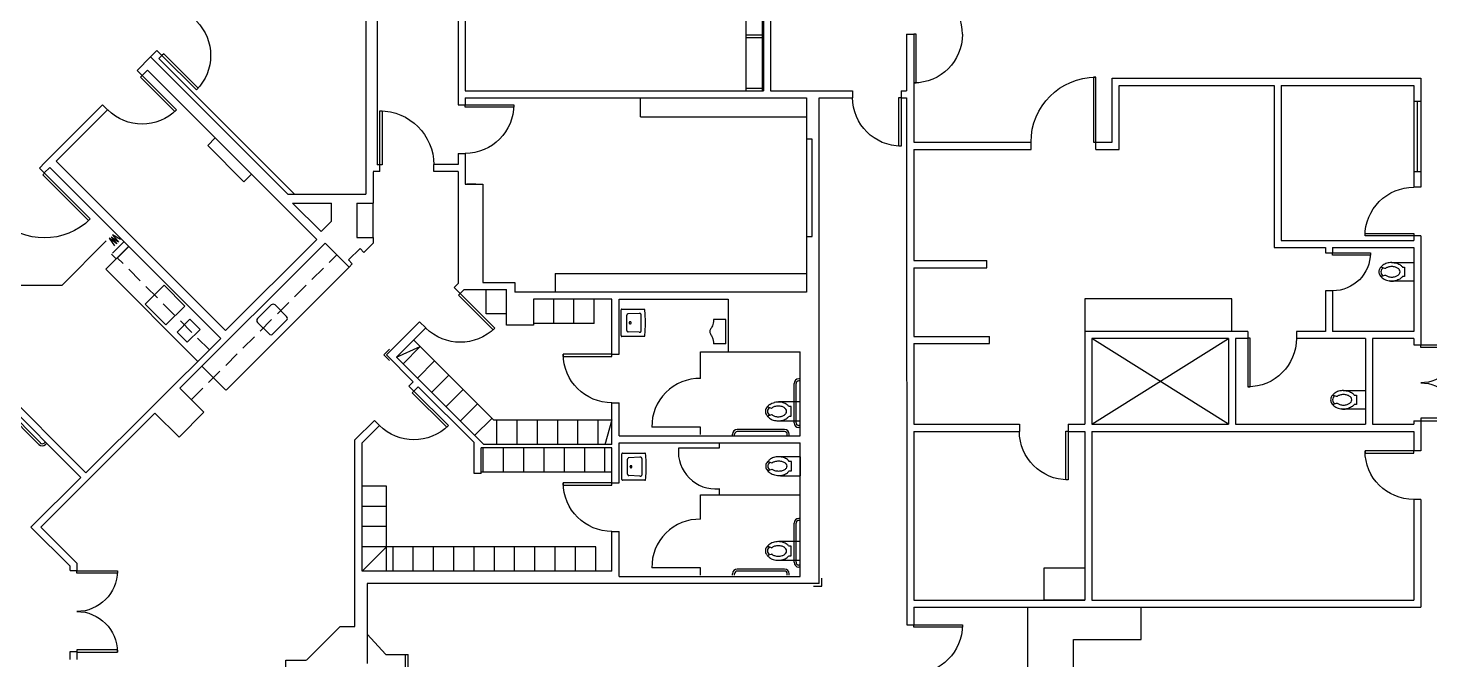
# Model space of a CAD drawing. Header units: inches. Extents: x -59 to 5682, y -269 to 4477.
# Drawn here: x 2217 to 3254, y 631 to 1099 of the extents above; entities that cross this region are included whole.
import ezdxf

# ---------------------------------------------------------------- set-up
doc = ezdxf.new("R2010")
doc.units = ezdxf.units.IN
doc.header["$LTSCALE"] = 96
doc.header["$MEASUREMENT"] = 0
doc.linetypes.add('HIDDEN2', pattern=[0.1875, 0.125, -0.0625])
doc.layers.get('0').update_dxf_attribs({"linetype": 'CONTINUOUS'})
for name, color, linetype in [('A-DOOR', 2, 'CONTINUOUS'), ('A-FLOR-CASE', 3, 'CONTINUOUS'), ('A-FLOR-CASE-UPPR', 3, 'HIDDEN2'), ('A-FLOR-HRAL', 1, 'CONTINUOUS'), ('A-FLOR-PFIX', 2, 'CONTINUOUS'), ('A-GLAZ', 2, 'CONTINUOUS'), ('A-SHAFT', 1, 'CONTINUOUS'), ('A-WALL-FULL', 6, 'CONTINUOUS'), ('X-CLNG-TRAK', 5, 'CONTINUOUS')]:
    doc.layers.add(name, color=color, linetype=linetype)

# ---------------------------------------------------------------- blocks, each defined once
blk = doc.blocks.new('P2477016')
for p, q in [((-3.603083, -23.831759), (-3.603083, -23.831759)), ((-2.504894, -21.068753), (-2.504894, -21.068753))]:
    blk.add_line(p, q)
for points in [[(-6.93083, -16.399601, -0.022673), (-7, -14.875), (-7, 0), (-3.020761, 0), (0, 0), (3.020761, 0), (7, 0), (7, -14.875)], [(-6.937926, -16.211212, -0.074934), (-6.387938, -12.562014, -0.085426), (-4.920528, -9.670474, -0.066386), (-3.550098, -8.264603), (-3.550098, -6.711212), (3.449902, -6.711212), (3.449902, -8.264603, -0.066386), (4.820333, -9.670474, -0.085426), (6.287743, -12.562014, -0.111314), (6.709134, -17.991061)], [(3.991504, -23.722377, -0.562484), (3.158962, -23.529526), (2.424162, -21.300368, -0.238976), (2.492058, -20.853364, 0.08035), (3.421006, -18.976205, 0.074934), (3.837731, -16.211212, 0.074934), (3.421006, -13.446218, 0.085426), (2.414145, -11.462194, 0.066386), (1.597345, -10.624271, 0.330534), (-1.69754, -10.624271, 0.066386), (-2.51434, -11.462194, 0.085426), (-3.521201, -13.446218, 0.074934), (-3.937926, -16.211212, 0.074934), (-3.521201, -18.976205, 0.08035), (-2.592253, -20.853364, -0.238976), (-2.524357, -21.300368), (-3.250575, -23.503493, -0.549653), (-4.069149, -23.710095)], [(0, -25.75, 0.143932), (2.498761, -25.015482, 0.107177), (4.949747, -22.564786, 0.077997), (6.431696, -19.212481, 0.065232), (7, -14.875)], [(-4.023967, -23.748064, 0.06085), (-2.498761, -25.015482, 0.143932), (0, -25.75)], [(-2.976493, -22.67201, 0.063273), (-1.687041, -23.754089, 0.143932), (0, -24.25)], [(0, -24.25, 0.143932), (1.687041, -23.754089, 0.059203), (2.902316, -22.750942)]]:
    blk.add_lwpolyline(points, format="xyb")
for centre, radius, start, end in [((5.443363, -16.211212), 12.38129, 180, 197.141641), ((2.746106, -17.043143), 9.558648, 197.141641, 216.672481), ((1.035634, -18.316811), 7.426057, 216.672481, 226.574161)]:
    blk.add_arc(centre, radius, start, end)
blk = doc.blocks.new('*U96')
for p, q in [((0, 0), (0, 0)), ((-48, 0), (-48, 0))]:
    blk.add_line(p, q)
blk.add_lwpolyline([(0, 0), (0, 48), (-1.75, 48), (-1.75, 0)], close=True)
blk.add_arc((0, 0), 48, 90, 180)
blk = doc.blocks.new('*U29')
for p, q in [((0, 0), (0, 0)), ((-36, 0), (-36, 0))]:
    blk.add_line(p, q)
blk.add_lwpolyline([(0, 0), (0, 36), (-1.75, 36), (-1.75, 0)], close=True)
blk.add_arc((0, 0), 36, 90, 180)
blk = doc.blocks.new('*U24')
for p, q in [((0, 0), (0, 0)), ((36, 0), (36, 0))]:
    blk.add_line(p, q)
blk.add_lwpolyline([(0, 0), (0, 36), (1.75, 36), (1.75, 0)], close=True)
blk.add_arc((0, 0), 36, 0, 90)
blk = doc.blocks.new('*U101')
for p, q in [((0, 0), (0, 0)), ((30, 0), (30, 0))]:
    blk.add_line(p, q)
blk.add_lwpolyline([(0, 0), (0, 30), (1.75, 30), (1.75, 0)], close=True)
blk.add_arc((0, 0), 30, 0, 90)
blk = doc.blocks.new('*U102')
for p, q in [((0, 0), (0, 0)), ((-30, 0), (-30, 0))]:
    blk.add_line(p, q)
blk.add_lwpolyline([(0, 0), (0, 30), (-1.75, 30), (-1.75, 0)], close=True)
blk.add_arc((0, 0), 30, 90, 180)
blk = doc.blocks.new('*U103')
for p, q in [((0, 0), (0, 0)), ((-36, 0), (-36, 0))]:
    blk.add_line(p, q)
blk.add_lwpolyline([(0, 0), (0, -36), (-1.75, -36), (-1.75, 0)], close=True)
blk.add_arc((0, 0), 36, 180, 270)
blk = doc.blocks.new('*U106')
for p, q in [((0, 0), (0, 0)), ((-36, 0), (-36, 0))]:
    blk.add_line(p, q)
blk.add_lwpolyline([(0, 0), (0, 36), (-1.75, 36), (-1.75, 0)], close=True)
blk.add_arc((0, 0), 36, 90, 180)
blk = doc.blocks.new('*U109')
for p, q in [((0, 0), (0, 0)), ((-36, 0), (-36, 0))]:
    blk.add_line(p, q)
blk.add_lwpolyline([(0, 0), (0, 36), (-1.75, 36), (-1.75, 0)], close=True)
blk.add_arc((0, 0), 36, 90, 180)
blk = doc.blocks.new('*U129')
for p, q in [((0, 0), (0, 0)), ((-36, 0), (-36, 0))]:
    blk.add_line(p, q)
blk.add_lwpolyline([(0, 0), (0, 36), (-1.75, 36), (-1.75, 0)], close=True)
blk.add_arc((0, 0), 36, 90, 180)
blk = doc.blocks.new('*U130')
for p, q in [((0, 0), (0, 0)), ((36, 0), (36, 0))]:
    blk.add_line(p, q)
blk.add_lwpolyline([(0, 0), (0, 36), (1.75, 36), (1.75, 0)], close=True)
blk.add_arc((0, 0), 36, 0, 90)
blk = doc.blocks.new('*U131')
for p, q in [((0, 0), (0, 0)), ((-48, 0), (-48, 0))]:
    blk.add_line(p, q)
blk.add_lwpolyline([(0, 0), (0, -48), (-1.75, -48), (-1.75, 0)], close=True)
blk.add_arc((0, 0), 48, 180, 270)
blk = doc.blocks.new('*U135')
for p, q in [((0, 0), (0, 0)), ((-36, 0), (-36, 0))]:
    blk.add_line(p, q)
blk.add_lwpolyline([(0, 0), (0, 36), (-1.75, 36), (-1.75, 0)], close=True)
blk.add_arc((0, 0), 36, 90, 180)
blk = doc.blocks.new('*U133')
for p, q in [((0, 0), (0, 0)), ((-36, 0), (-36, 0))]:
    blk.add_line(p, q)
blk.add_lwpolyline([(0, 0), (0, -36), (-1.75, -36), (-1.75, 0)], close=True)
blk.add_arc((0, 0), 36, 180, 270)
blk = doc.blocks.new('*U136')
for p, q in [((0, 0), (0, 0)), ((-28, 0), (-28, 0))]:
    blk.add_line(p, q)
blk.add_lwpolyline([(0, 0), (0, 28), (-1.75, 28), (-1.75, 0)], close=True)
blk.add_arc((0, 0), 28, 90, 180)
blk = doc.blocks.new('*U137')
for p, q in [((0, 0), (0, 0)), ((28, 0), (28, 0))]:
    blk.add_line(p, q)
blk.add_lwpolyline([(0, 0), (0, 28), (1.75, 28), (1.75, 0)], close=True)
blk.add_arc((0, 0), 28, 0, 90)
blk = doc.blocks.new('*U134')
for p, q in [((0, 0), (0, 0)), ((36, 0), (36, 0))]:
    blk.add_line(p, q)
blk.add_lwpolyline([(0, 0), (0, -36), (1.75, -36), (1.75, 0)], close=True)
blk.add_arc((0, 0), 36, 270, 0)
blk = doc.blocks.new('*U140')
for p, q in [((0, 0), (0, 0)), ((36, 0), (36, 0))]:
    blk.add_line(p, q)
blk.add_lwpolyline([(0, 0), (0, 36), (1.75, 36), (1.75, 0)], close=True)
blk.add_arc((0, 0), 36, 0, 90)
blk = doc.blocks.new('*U149')
for p, q in [((0, 0), (0, 0)), ((40, 0), (40, 0))]:
    blk.add_line(p, q)
blk.add_lwpolyline([(0, 0), (0, -40), (1.75, -40), (1.75, 0)], close=True)
blk.add_arc((0, 0), 40, 270, 0)

msp = doc.modelspace()

# ---------------------------------------------------------------- linework, layer by layer
at = {"layer": 'A-DOOR'}
msp.add_arc((2872.5, 1094.7), 35.7, 359.5232, 90.4732, dxfattribs=at)
at = {"layer": 'A-FLOR-CASE'}
for p, q in [((2747.9, 1172.6), (2747.9, 1052.6)), ((2747.9, 1093.9), (2759.9, 1093.9)), ((2747.9, 1091.9), (2759.9, 1091.9)), ((2747.9, 1054.6), (2759.9, 1054.6)), ((2669.9, 1033.3), (2669.9, 1047.3)), ((2669.9, 1033.3), (2792.9, 1033.3)), ((2796.9, 1016.8), (2792.9, 1016.8)), ((2792.9, 1016.8), (2792.9, 944.8)), ((2796.9, 944.8), (2796.9, 1016.8)), ((2472.1, 944), (2472.1, 969.5)), ((2792.9, 944.8), (2796.9, 944.8)), ((2274.4, 920.5), (2291.4, 937.4)), ((2278.7, 931.8), (2282.2, 928.3)), ((2342.3, 852.6), (2274.4, 920.5)), ((2363.4, 831), (2454.4, 922.2)), ((2606.9, 917.5), (2792.9, 917.5)), ((2606.9, 917.5), (2606.9, 903.5)), ((2303.5, 894.7), (2317.5, 908.7)), ((2317.5, 908.7), (2332.9, 893.3)), ((2555.8, 887.5), (2555.8, 905.5)), ((2318.9, 879.3), (2303.5, 894.7)), ((2332.9, 893.3), (2318.9, 879.3)), ((2605.8, 880.3), (2605.8, 898.3)), ((2620.8, 880.3), (2620.8, 898.3)), ((2635.8, 880.3), (2635.8, 898.3)), ((2998.7, 898.6), (2998.7, 874.6)), ((3107.5, 898.6), (2998.7, 898.6)), ((3107.5, 874.6), (3107.5, 898.6)), ((2327.2, 874.1), (2336.6, 883.6)), ((2336.6, 883.6), (2344.2, 876)), ((2570.8, 887.5), (2555.8, 887.5)), ((2334.7, 866.5), (2327.2, 874.1)), ((2344.2, 876), (2334.7, 866.5)), ((2635.8, 880.3), (2590.8, 880.3)), ((2489.5, 855.4), (2507, 863.3)), ((2494.3, 850.6), (2507, 863.3)), ((2502.2, 868.1), (2561.5, 808.8)), ((2504.9, 839.9), (2517.6, 852.7)), ((2363.3, 831.1), (2345.7, 848.7)), ((2515.5, 829.3), (2528.3, 842.1)), ((2526.1, 818.7), (2538.9, 831.5)), ((2536.7, 808.1), (2549.5, 820.9)), ((2547.3, 797.5), (2560.1, 810.2)), ((2643.9, 790.8), (2649, 809.3)), ((2648.9, 808.8), (2561.5, 808.8)), ((2563.5, 808.8), (2563.5, 790.8)), ((2578.5, 808.8), (2578.5, 790.8)), ((2593.5, 808.8), (2593.5, 790.8)), ((2608.5, 808.8), (2608.5, 790.8)), ((2623.5, 808.8), (2623.5, 790.8)), ((2638.5, 808.8), (2638.5, 790.8)), ((2553.7, 770.3), (2553.7, 788.3)), ((2568.7, 770.3), (2568.7, 788.3)), ((2583.7, 770.3), (2583.7, 788.3)), ((2598.7, 770.3), (2598.7, 788.3)), ((2613.7, 770.3), (2613.7, 788.3)), ((2628.7, 770.3), (2628.7, 788.3)), ((2643.7, 770.3), (2643.7, 788.3)), ((2648.9, 770.3), (2552.2, 770.3)), ((2482, 760.1), (2464, 760.1)), ((2482, 697.1), (2482, 760.1)), ((2482, 745.1), (2464, 745.1)), ((2482, 730.1), (2464, 730.1)), ((2636.9, 715.1), (2464, 715.1)), ((2482, 715.1), (2464, 697.1)), ((2486.9, 697.1), (2486.9, 715.1)), ((2501.9, 697.1), (2501.9, 715.1)), ((2516.9, 697.1), (2516.9, 715.1)), ((2531.9, 697.1), (2531.9, 715.1)), ((2546.9, 697.1), (2546.9, 715.1)), ((2561.9, 697.1), (2561.9, 715.1)), ((2576.9, 697.1), (2576.9, 715.1)), ((2591.9, 697.1), (2591.9, 715.1)), ((2606.9, 697.1), (2606.9, 715.1)), ((2621.9, 697.1), (2621.9, 715.1)), ((2636.9, 697.1), (2636.9, 715.1)), ((2956.3, 670.4), (2956.3, 549.6)), ((3040.3, 646.6), (3040.3, 670.4)), ((2990.3, 549.6), (2990.3, 646.6)), ((2990.3, 646.6), (3040.3, 646.6))]:
    msp.add_line(p, q, dxfattribs=at)
at = {"layer": 'A-FLOR-CASE-UPPR'}
for p, q in [((2287.9, 941), (2278.7, 931.8)), ((2350.8, 861.1), (2282.9, 929)), ((2337.6, 824), (2445.3, 931.3))]:
    msp.add_line(p, q, dxfattribs=at)
at = {"layer": 'A-FLOR-HRAL'}
for p, q in [((2484.3, 861.4), (2480.1, 857.1)), ((2480.1, 857.1), (2484.3, 852.9)), ((2798.1, 686), (2804.1, 686)), ((2804.1, 686), (2804.1, 692))]:
    msp.add_line(p, q, dxfattribs=at)
at = {"layer": 'A-FLOR-PFIX'}
for p, q in [((2655.6, 871.4), (2655.6, 890.4)), ((2656.1, 890.9), (2672.7, 890.9)), ((2659.9, 875.3), (2659.9, 886.5)), ((2669, 887.9), (2660.8, 887.5)), ((2670.6, 875.4), (2670.6, 886.4)), ((2733.1, 883.3), (2724.1, 883.3)), ((2733.1, 865.3), (2733.1, 883.3)), ((2669, 873.9), (2660.8, 874.3)), ((2672.7, 870.9), (2656.1, 870.9)), ((2733.1, 865.3), (2724.1, 865.3)), ((2714.4, 839.7), (2714.4, 859.4)), ((2714.4, 859.4), (2734.8, 859.4)), ((2783.6, 806.9), (2783.6, 835.9)), ((2785.1, 806.9), (2785.1, 835.9)), ((2788.1, 839.4), (2787.1, 839.4)), ((2788.1, 837.9), (2787.1, 837.9)), ((2788.1, 822.4), (2773.3, 822.4)), ((2788.1, 808.4), (2788.1, 822.4)), ((2200.3, 815.8), (2224.9, 790.9)), ((2201.4, 816.9), (2226, 792)), ((2764.6, 818.6), (2766.8, 817.8)), ((2766.8, 812.9), (2764.6, 812.1)), ((2781.4, 818.9), (2779.9, 818.9)), ((2779.9, 811.9), (2781.4, 811.9)), ((2781.4, 811.9), (2781.4, 818.9)), ((2714.4, 803.7), (2678.4, 803.7)), ((2714.4, 798.3), (2714.4, 803.7)), ((2776.6, 801.9), (2741.6, 801.9)), ((2776.6, 800.4), (2741.6, 800.4)), ((2773.3, 808.4), (2788.1, 808.4)), ((2788.1, 804.9), (2787.1, 804.9)), ((2788.1, 803.4), (2787.1, 803.4)), ((2229.5, 792.6), (2228.8, 791.9)), ((2230.6, 791.6), (2229.8, 790.9)), ((2728.1, 792.2), (2728.1, 788.2)), ((2738.1, 797.4), (2738.1, 798.4)), ((2739.6, 797.4), (2739.6, 798.4)), ((2778.6, 797.4), (2778.6, 798.4)), ((2780.1, 797.4), (2780.1, 798.4)), ((2656.2, 765), (2656.2, 784)), ((2656.7, 784.5), (2673.3, 784.5)), ((2660.5, 768.9), (2660.5, 780.1)), ((2669.6, 781.5), (2661.4, 781)), ((2671.2, 768.9), (2671.2, 780)), ((2728.1, 788.2), (2698.1, 788.2)), ((2669.6, 767.4), (2661.4, 767.9)), ((2673.3, 764.5), (2656.7, 764.5)), ((2728.1, 758.2), (2728.1, 754.2)), ((2714.4, 753.6), (2788.1, 753.6)), ((2714.4, 735.6), (2714.4, 753.6)), ((2783.6, 703.7), (2783.6, 732.7)), ((2785.1, 703.7), (2785.1, 732.7)), ((2788.1, 736.2), (2787.1, 736.2)), ((2788.1, 734.7), (2787.1, 734.7)), ((2788.1, 719.2), (2773.3, 719.2)), ((2788.1, 705.2), (2788.1, 719.2)), ((2764.6, 715.3), (2766.8, 714.6)), ((2766.8, 709.6), (2764.6, 708.9)), ((2781.4, 715.6), (2779.9, 715.6)), ((2779.9, 708.6), (2781.4, 708.6)), ((2781.4, 708.6), (2781.4, 715.6)), ((2714.4, 699.6), (2678.4, 699.6)), ((2714.4, 694.2), (2714.4, 699.6)), ((2738.1, 694.2), (2738.1, 695.2)), ((2739.6, 694.2), (2739.6, 695.2)), ((2776.6, 698.7), (2741.6, 698.7)), ((2776.6, 697.2), (2741.6, 697.2)), ((2773.3, 705.2), (2788.1, 705.2)), ((2778.6, 694.2), (2778.6, 695.2)), ((2780.1, 694.2), (2780.1, 695.2)), ((2788.1, 701.7), (2787.1, 701.7)), ((2788.1, 700.2), (2787.1, 700.2))]:
    msp.add_line(p, q, dxfattribs=at)
for points in [[(2382.3, 990.8), (2376.6, 985.2), (2349.8, 1012), (2355.4, 1017.7)], [(2724.1, 883.3), (2724, 881.9), (2723.8, 880.7), (2723.5, 879.6), (2723.2, 878.7), (2722.8, 878), (2722.5, 877.3), (2722.1, 876.7), (2721.8, 876.2), (2721.6, 875.8), (2721.4, 875.3), (2721.3, 874.9), (2721.2, 874.5), (2721.3, 874.1), (2721.4, 873.7), (2721.6, 873.2), (2721.8, 872.7), (2722.1, 872.1), (2722.5, 871.5), (2722.8, 870.8), (2723.2, 869.9), (2723.5, 869), (2723.8, 867.9), (2724, 866.7), (2724.1, 865.3)]]:
    msp.add_lwpolyline(points, dxfattribs=at)
for points in [[(2386.7, 881.1), (2395.2, 872.7, 0.414214), (2398.1, 872.7), (2408.2, 882.8, 0.414214), (2408.2, 885.6), (2399.7, 894.1, 0.414214), (2396.8, 894.1), (2386.7, 884, 0.414214)], [(2662.5, 881.6, 0.043661), (2662.4, 881.7, 0.043661), (2662.2, 881.6, 0.043661), (2662.1, 881.6, 0.043661), (2662, 881.6, 0.043661), (2661.9, 881.5, 0.043661), (2661.8, 881.4, 0.043661), (2661.7, 881.3, 0.043661), (2661.7, 881.2, 0.043661), (2661.6, 881, 0.043661), (2661.6, 880.9, 0.043661), (2661.6, 880.8, 0.043661), (2661.7, 880.7, 0.043661), (2661.7, 880.5, 0.043661), (2661.8, 880.4, 0.043661), (2661.9, 880.3, 0.043661), (2662, 880.3, 0.043661), (2662.1, 880.2, 0.043661), (2662.2, 880.2, 0.043661), (2662.4, 880.2, 0.043661), (2662.5, 880.2, 0.043661), (2662.6, 880.2, 0.043661), (2662.7, 880.3, 0.043661), (2662.9, 880.3, 0.043661), (2662.9, 880.4, 0.043661), (2663, 880.5, 0.043661), (2663.1, 880.7, 0.043661), (2663.1, 880.8, 0.043661), (2663.1, 880.9, 0.043661), (2663.1, 881, 0.043661), (2663.1, 881.2, 0.043661), (2663, 881.3, 0.043661), (2662.9, 881.4, 0.043661), (2662.9, 881.5, 0.043661), (2662.7, 881.6, 0.043661), (2662.6, 881.6, 0.043661)], [(2663.1, 775.2, 0.043661), (2663, 775.2, 0.043661), (2662.8, 775.2, 0.043661), (2662.7, 775.2, 0.043661), (2662.6, 775.1, 0.043661), (2662.5, 775, 0.043661), (2662.4, 775, 0.043661), (2662.3, 774.8, 0.043661), (2662.3, 774.7, 0.043661), (2662.2, 774.6, 0.043661), (2662.2, 774.5, 0.043661), (2662.2, 774.3, 0.043661), (2662.3, 774.2, 0.043661), (2662.3, 774.1, 0.043661), (2662.4, 774, 0.043661), (2662.5, 773.9, 0.043661), (2662.6, 773.8, 0.043661), (2662.7, 773.8, 0.043661), (2662.8, 773.7, 0.043661), (2663, 773.7, 0.043661), (2663.1, 773.7, 0.043661), (2663.2, 773.8, 0.043661), (2663.3, 773.8, 0.043661), (2663.5, 773.9, 0.043661), (2663.5, 774, 0.043661), (2663.6, 774.1, 0.043661), (2663.7, 774.2, 0.043661), (2663.7, 774.3, 0.043661), (2663.7, 774.5, 0.043661), (2663.7, 774.6, 0.043661), (2663.7, 774.7, 0.043661), (2663.6, 774.8, 0.043661), (2663.5, 775, 0.043661), (2663.5, 775, 0.043661), (2663.3, 775.1, 0.043661), (2663.2, 775.2, 0.043661)]]:
    msp.add_lwpolyline(points, format="xyb", close=True, dxfattribs=at)
for points in [[(2656.1, 890.9, 0.065543), (2656, 890.9, 0.087946), (2655.9, 890.8, 0.043207), (2655.8, 890.8, 0.043207), (2655.7, 890.7, 0.087946), (2655.6, 890.6, 0.065543), (2655.6, 890.4)], [(2660.8, 887.5, 0.063221), (2660.5, 887.4, 0.085725), (2660.3, 887.3, 0.040781), (2660.2, 887.2, 0.040781), (2660, 887, 0.085725), (2659.9, 886.8, 0.063221), (2659.9, 886.5)], [(2670.6, 886.4, 0.050866), (2670.6, 886.8, 0.073218), (2670.5, 887, 0.028563), (2670.3, 887.4, 0.050866), (2670.1, 887.5, 0.050866), (2670, 887.7, 0.028563), (2669.6, 887.9, 0.073218), (2669.4, 887.9, 0.050866), (2669, 887.9)], [(2673.2, 890.5, 0.061553), (2673.1, 890.6, 0.084107), (2673.1, 890.7, 0.039062), (2673, 890.8, 0.039062), (2672.9, 890.8, 0.084107), (2672.8, 890.9, 0.061553), (2672.7, 890.9)], [(2673.2, 871.4, 0.007949), (2673.5, 875.5, 0.014949), (2673.6, 877.7, 0.000949), (2673.6, 880.9, 0.000949), (2673.6, 884.1, 0.014949), (2673.5, 886.3, 0.007949), (2673.2, 890.5)], [(2655.6, 871.4, 0.065543), (2655.6, 871.3, 0.087946), (2655.7, 871.2, 0.043207), (2655.8, 871.1, 0.043207), (2655.9, 871, 0.087946), (2656, 870.9, 0.065543), (2656.1, 870.9)], [(2659.9, 875.3, 0.063221), (2659.9, 875, 0.085725), (2660, 874.8, 0.040781), (2660.2, 874.6, 0.040781), (2660.3, 874.5, 0.085725), (2660.5, 874.4, 0.063221), (2660.8, 874.3)], [(2669, 873.9, 0.050866), (2669.4, 873.9, 0.073218), (2669.6, 874, 0.028563), (2670, 874.1, 0.050866), (2670.1, 874.3, 0.050866), (2670.3, 874.4, 0.028563), (2670.5, 874.8, 0.073218), (2670.6, 875, 0.050866), (2670.6, 875.4)], [(2672.7, 870.9, 0.061553), (2672.8, 870.9, 0.084107), (2672.9, 871, 0.039062), (2673, 871, 0.039062), (2673.1, 871.1, 0.084107), (2673.1, 871.2, 0.061553), (2673.2, 871.4)], [(2656.7, 784.5, 0.065543), (2656.6, 784.4, 0.087946), (2656.5, 784.4, 0.043207), (2656.4, 784.3, 0.043207), (2656.3, 784.2, 0.087946), (2656.2, 784.1, 0.065543), (2656.2, 784)], [(2661.4, 781, 0.063221), (2661.1, 781, 0.085725), (2660.9, 780.9, 0.040781), (2660.8, 780.7, 0.040781), (2660.6, 780.5, 0.085725), (2660.5, 780.3, 0.063221), (2660.5, 780.1)], [(2671.2, 780, 0.050866), (2671.2, 780.4, 0.073218), (2671.1, 780.6, 0.028563), (2670.9, 780.9, 0.050866), (2670.8, 781.1, 0.050866), (2670.6, 781.2, 0.028563), (2670.2, 781.4, 0.073218), (2670, 781.5, 0.050866), (2669.6, 781.5)], [(2673.8, 784, 0.061553), (2673.7, 784.2, 0.084107), (2673.7, 784.2, 0.039062), (2673.6, 784.3, 0.039062), (2673.5, 784.4, 0.084107), (2673.4, 784.5, 0.061553), (2673.3, 784.5)], [(2673.8, 764.9, 0.007949), (2674.1, 769.1, 0.014949), (2674.2, 771.3, 0.000949), (2674.2, 774.5, 0.000949), (2674.2, 777.7, 0.014949), (2674.1, 779.9, 0.007949), (2673.8, 784)], [(2764.6, 778.8, 0.06085), (2763.4, 777.3, 0.143932), (2762.6, 774.8)], [(2764.7, 778.9, 0.549653), (2764.9, 778.1), (2767.1, 777.3, 0.238976), (2767.5, 777.4, -0.08035), (2769.4, 778.3, -0.074934), (2772.2, 778.7, -0.074934), (2774.9, 778.3, -0.085426), (2776.9, 777.3, -0.066386), (2777.7, 776.5, -0.330534), (2777.7, 773.2, -0.066386), (2776.9, 772.4, -0.085426), (2774.9, 771.4, -0.074934), (2772.2, 771, -0.074934), (2769.4, 771.4, -0.08035), (2767.5, 772.3, 0.238976), (2767.1, 772.4), (2764.8, 771.6, 0.562484), (2764.6, 770.8)], [(2770.4, 768.1, 0.111314), (2775.8, 768.5, 0.085426), (2778.7, 770, 0.066386), (2780.1, 771.4), (2781.7, 771.4), (2781.7, 778.4), (2780.1, 778.4, 0.066386), (2778.7, 779.7, 0.085426), (2775.8, 781.2, 0.074934), (2772.2, 781.7)], [(2773.5, 767.8), (2788.4, 767.8), (2788.4, 781.8), (2773.5, 781.8, 0.022673), (2772, 781.7)], [(2660.5, 768.9, 0.063221), (2660.5, 768.6, 0.085725), (2660.6, 768.4, 0.040781), (2660.8, 768.2, 0.040781), (2660.9, 768, 0.085725), (2661.1, 767.9, 0.063221), (2661.4, 767.9)], [(2669.6, 767.4, 0.050866), (2670, 767.4, 0.073218), (2670.2, 767.5, 0.028563), (2670.6, 767.7, 0.050866), (2670.8, 767.8, 0.050866), (2670.9, 768, 0.028563), (2671.1, 768.3, 0.073218), (2671.2, 768.6, 0.050866), (2671.2, 768.9)], [(2762.6, 774.8, 0.143932), (2763.4, 772.3, 0.107177), (2765.8, 769.9, 0.077997), (2769.2, 768.4, 0.065232), (2773.5, 767.8)], [(2765.7, 777.8, 0.063273), (2764.6, 776.5, 0.143932), (2764.1, 774.8)], [(2764.1, 774.8, 0.143932), (2764.6, 773.1, 0.059203), (2765.6, 771.9)], [(2656.2, 765, 0.065543), (2656.2, 764.8, 0.087946), (2656.3, 764.7, 0.043207), (2656.4, 764.6, 0.043207), (2656.5, 764.5, 0.087946), (2656.6, 764.5, 0.065543), (2656.7, 764.5)], [(2673.3, 764.5, 0.061553), (2673.4, 764.5, 0.084107), (2673.5, 764.5, 0.039062), (2673.6, 764.6, 0.039062), (2673.7, 764.7, 0.084107), (2673.7, 764.8, 0.061553), (2673.8, 764.9)]]:
    msp.add_lwpolyline(points, format="xyb", dxfattribs=at)
for centre, radius, start, end in [((2713.7, 804.4), 35.3, 88.8559, 181.1441), ((2787.1, 835.9), 3.5, 90, 180), ((2787.1, 835.9), 2, 90, 180), ((2770, 813.5), 8.18, 122.7685, 147.2383), ((2764.8, 819), 0.5, 134.3279, 251.7562), ((2772, 810.4), 11.8, 104.929, 122.7685), ((2773.3, 805.6), 16.8, 90, 104.9289), ((2771.9, 809.9), 12.4, 72.8584, 98.2651), ((2772.8, 812.6), 9.56, 53.3276, 72.8583), ((2774, 814.3), 7.43, 38.1352, 53.3275), ((2767, 815.4), 4.62, 147.2383, 180), ((2767, 815.4), 4.62, 180, 212.7617), ((2770, 817.3), 8.18, 212.7616, 226.6903), ((2767, 815.4), 3.12, 147.2382, 180), ((2767, 815.4), 3.12, 180, 212.7618), ((2764.8, 811.7), 0.5, 108.2438, 223.4259), ((2770, 813.5), 6.68, 133.6858, 147.2383), ((2770, 817.3), 6.68, 212.7617, 227.2435), ((2769.8, 816.4), 7.43, 223.4258, 233.3275), ((2771.1, 818.1), 9.56, 233.3275, 252.8584), ((2767, 818.3), 0.5, 251.7562, 305.5172), ((2767, 812.4), 0.5, 54.4828, 108.2438), ((2771.1, 812.6), 6.56, 107.1417, 125.5171), ((2771.1, 818.1), 6.56, 234.4829, 252.8583), ((2771.9, 820.8), 12.4, 252.8584, 270), ((2771.9, 809.9), 9.38, 90, 107.1416), ((2771.9, 820.8), 9.38, 252.8584, 270), ((2771.9, 809.9), 9.38, 72.8584, 90), ((2771.9, 820.8), 9.38, 270, 287.1416), ((2771.9, 820.8), 12.4, 270, 287.1416), ((2772.8, 812.6), 6.56, 53.3275, 72.8583), ((2772.8, 818.1), 6.56, 287.1417, 306.6725), ((2772.8, 818.1), 9.56, 287.1417, 306.6724), ((2774, 814.3), 4.43, 38.1352, 53.3275), ((2774, 816.4), 4.43, 306.6725, 321.8648), ((2775.3, 815.4), 2.76, 323.419, 36.581), ((2774, 816.4), 7.43, 306.6725, 321.8648), ((2741.6, 798.4), 3.5, 90, 180), ((2741.6, 798.4), 2, 90, 180), ((2773.3, 825.2), 16.8, 264.8046, 270), ((2776.6, 798.4), 3.5, 0, 90), ((2776.6, 798.4), 2, 0, 90), ((2787.1, 806.9), 3.5, 180, 270), ((2787.1, 806.9), 2, 180, 270), ((2227.4, 793.4), 3.5, 224.6287, 314.6287), ((2227.4, 793.4), 2, 224.6287, 314.6287), ((2725.6, 785.6), 27.6, 174.7629, 275.2371), ((2770, 773.8), 7.43, 126.6725, 136.5742), ((2771.3, 772.1), 9.56, 107.1416, 126.6725), ((2772.2, 769.4), 12.4, 90, 107.1416), ((2713.7, 700.3), 35.3, 88.8559, 181.1441), ((2787.1, 732.7), 3.5, 90, 180), ((2787.1, 732.7), 2, 90, 180), ((2770, 710.2), 8.18, 122.7685, 147.2383), ((2764.8, 715.8), 0.5, 134.3279, 251.7562), ((2772, 707.2), 11.8, 104.929, 122.7685), ((2773.3, 702.3), 16.8, 90, 104.9289), ((2771.9, 706.6), 9.38, 90, 107.1416), ((2771.9, 706.6), 12.4, 72.8584, 98.2651), ((2771.9, 706.6), 9.38, 72.8584, 90), ((2772.8, 709.3), 9.56, 53.3276, 72.8583), ((2774, 711), 7.43, 38.1352, 53.3275), ((2767, 712.2), 4.62, 147.2383, 180), ((2767, 712.2), 4.62, 180, 212.7617), ((2770, 714.1), 8.18, 212.7616, 226.6903), ((2767, 712.2), 3.12, 147.2382, 180), ((2767, 712.2), 3.12, 180, 212.7618), ((2764.8, 708.4), 0.5, 108.2438, 223.4259), ((2770, 710.2), 6.68, 133.6858, 147.2383), ((2770, 714.1), 6.68, 212.7617, 227.2435), ((2769.8, 713.2), 7.43, 223.4258, 233.3275), ((2771.1, 714.9), 9.56, 233.3275, 252.8584), ((2767, 715), 0.5, 251.7562, 305.5172), ((2767, 709.2), 0.5, 54.4828, 108.2438), ((2771.1, 709.3), 6.56, 107.1417, 125.5171), ((2771.1, 714.9), 6.56, 234.4829, 252.8583), ((2771.9, 717.6), 12.4, 252.8584, 270), ((2771.9, 717.6), 9.38, 252.8584, 270), ((2771.9, 717.6), 9.38, 270, 287.1416), ((2771.9, 717.6), 12.4, 270, 287.1416), ((2772.8, 709.3), 6.56, 53.3275, 72.8583), ((2772.8, 714.9), 6.56, 287.1417, 306.6725), ((2772.8, 714.9), 9.56, 287.1417, 306.6724), ((2774, 711), 4.43, 38.1352, 53.3275), ((2774, 713.2), 4.43, 306.6725, 321.8648), ((2775.3, 712.1), 2.76, 323.419, 36.581), ((2774, 713.2), 7.43, 306.6725, 321.8648), ((2741.6, 695.2), 3.5, 90, 180), ((2741.6, 695.2), 2, 90, 180), ((2773.3, 722), 16.8, 264.8046, 270), ((2776.6, 695.2), 3.5, 0, 90), ((2776.6, 695.2), 2, 0, 90), ((2787.1, 703.7), 3.5, 180, 270), ((2787.1, 703.7), 2, 180, 270)]:
    msp.add_arc(centre, radius, start, end, dxfattribs=at)
at = {"layer": 'A-GLAZ'}
for p, q in [((3242, 1044.9), (3242, 992.9)), ((3244.6, 1044.9), (3244.6, 992.9)), ((3247.2, 1044.9), (3247.2, 992.9))]:
    msp.add_line(p, q, dxfattribs=at)
at = {"layer": 'A-SHAFT'}
for p, q in [((3004, 805.9), (3104.9, 869.4)), ((3104.9, 805.9), (3004, 869.4))]:
    msp.add_line(p, q, dxfattribs=at)
at = {"layer": 'A-WALL-FULL'}
for p, q in [((2759.9, 1172.6), (2759.9, 1052.6)), ((2760.9, 1172.6), (2760.9, 1052.6)), ((2466.8, 1168.8), (2466.8, 976)), ((2475.1, 1168), (2475.1, 997.8)), ((2766.2, 1148.2), (2766.2, 1052.6)), ((2535.1, 1132.6), (2535.1, 1042.3)), ((2540.3, 1132.6), (2540.3, 1052.6)), ((2866.9, 1094.4), (2866.9, 1052.6)), ((2866.9, 1094.4), (2872.2, 1094.4)), ((2872.2, 1094.4), (2872.2, 1014.5)), ((2312.3, 1082.4), (2307.5, 1077.6)), ((2312.3, 1082.4), (2316, 1078.7)), ((2316, 1078.7), (2313.7, 1076.4)), ((2307.5, 1077.6), (2297.6, 1067.7)), ((2409.2, 976), (2307.5, 1077.6)), ((2414.1, 976), (2313.7, 1076.4)), ((2297.6, 1067.7), (2301.3, 1063.9)), ((2305.2, 1067.9), (2301.3, 1063.9)), ((2430.5, 942.6), (2305.2, 1067.9)), ((3018.9, 1061.9), (3247.2, 1061.9)), ((3018.9, 1014.5), (3018.9, 1061.9)), ((3247.2, 1061.9), (3247.2, 1044.9)), ((2540.3, 1052.6), (2760.9, 1052.6)), ((2766.2, 1052.6), (2826.9, 1052.6)), ((2826.9, 1052.6), (2826.9, 1047.3)), ((2862.9, 1052.6), (2866.9, 1052.6)), ((2862.9, 1052.6), (2862.9, 1047.3)), ((3024.1, 1056.6), (3138.7, 1056.6)), ((3024.1, 1009.2), (3024.1, 1056.6)), ((3138.7, 1056.6), (3138.7, 936.6)), ((3144, 1056.6), (3144, 941.9)), ((3144, 1056.6), (3242, 1056.6)), ((3242, 1056.6), (3242, 1044.9)), ((2272.1, 1042.2), (2229.4, 999.5)), ((2275.8, 1038.5), (2237.7, 1000.4)), ((2272.1, 1042.2), (2275.8, 1038.5)), ((2535.1, 1042.3), (2540.3, 1042.3)), ((2540.3, 1047.3), (2792.9, 1047.3)), ((2540.3, 1047.3), (2540.3, 1042.3)), ((2792.9, 1047.3), (2792.9, 1016.8)), ((2802.1, 688), (2802.1, 1047.3)), ((2802.1, 1047.3), (2826.9, 1047.3)), ((2862.9, 1047.3), (2866.9, 1047.3)), ((2866.9, 1047.3), (2866.9, 1017.5)), ((3242, 1044.9), (3247.2, 1044.9)), ((2866.9, 1017.5), (2867, 657.4)), ((2872.2, 1017.5), (2872.2, 1014.5)), ((2535.1, 1006.3), (2540.3, 1006.3)), ((2535.1, 1006.3), (2535.1, 998.1)), ((2540.3, 1006.3), (2540.3, 983.5)), ((2872.2, 1014.5), (2958.9, 1014.5)), ((2872.2, 1009.2), (2872.2, 926.9)), ((2872.2, 1009.2), (2958.9, 1009.2)), ((2958.9, 1009.2), (2958.9, 1014.5)), ((3006.9, 1009.2), (3006.9, 1014.5)), ((3006.9, 1014.5), (3018.9, 1014.5)), ((3006.9, 1009.2), (3024.1, 1009.2)), ((2229.4, 999.5), (2225.3, 995.4)), ((2233.1, 995.8), (2228.8, 991.8)), ((2359.5, 869.4), (2233.1, 995.8)), ((2363, 875.1), (2237.7, 1000.4)), ((2477.1, 997.8), (2475.1, 997.8)), ((2477.1, 992.8), (2477.1, 997.8)), ((2517.1, 992.8), (2517.1, 998.1)), ((2535.1, 998.1), (2517.1, 998.1)), ((2225.3, 995.4), (2228.8, 991.8)), ((2477.1, 992.8), (2472.1, 992.8)), ((2472.1, 992.6), (2472.1, 969.5)), ((2535.1, 992.8), (2517.1, 992.8)), ((2535.1, 992.8), (2535.1, 910.1)), ((3242, 992.9), (3247.2, 992.9)), ((3242, 992.9), (3242, 981.2)), ((3247.2, 992.9), (3247.2, 981.2)), ((2409.2, 976), (2466.8, 976)), ((2540.3, 983.5), (2553.4, 983.5)), ((2548.1, 983.5), (2541.4, 983.5)), ((2553.4, 983.5), (2553.4, 910.7)), ((3247.2, 981.2), (3242, 981.2)), ((2412.5, 969.5), (2441.4, 969.5)), ((2433.7, 948.4), (2412.5, 969.5)), ((2441.4, 956.2), (2441.4, 969.5)), ((2460.1, 969.5), (2472.1, 969.5)), ((2460.1, 969.5), (2460.1, 944)), ((2441.4, 956.2), (2433.7, 948.4)), ((2460.1, 944), (2472.1, 944)), ((2472.1, 944), (2472.1, 939.8)), ((2792.9, 944.8), (2792.9, 903.5)), ((3242, 945.2), (3242, 941.9)), ((3247.2, 945.2), (3242, 945.2)), ((3247.2, 945.2), (3247.2, 864.5)), ((2291.4, 937.4), (2282.2, 928.3)), ((2282.9, 929), (2291.4, 937.5)), ((2329.2, 832.5), (2436.8, 939.8)), ((2430.5, 942.6), (2363, 875.1)), ((2436.8, 939.8), (2454.4, 922.1)), ((2454, 927.4), (2462.5, 935.9)), ((2465.3, 933), (2462.5, 935.9)), ((2465.3, 933), (2472.1, 939.8)), ((3138.7, 936.6), (3176.7, 936.6)), ((3144, 941.9), (3242, 941.9)), ((3176.7, 936.6), (3176.7, 932.6)), ((3182, 936.6), (3182, 932.6)), ((3182, 936.6), (3242, 936.6)), ((3242, 936.6), (3242, 874.6)), ((2456.8, 924.6), (2454, 927.4)), ((2454.4, 922.1), (2456.8, 924.6)), ((2872.2, 926.9), (2926.3, 926.9)), ((2926.3, 921.6), (2926.3, 926.9)), ((3176.7, 932.6), (3182, 932.6)), ((2872.2, 921.6), (2926.3, 921.6)), ((2872.2, 921.6), (2872.2, 870.9)), ((2532.1, 907.1), (2535.1, 910.1)), ((2532.1, 907.1), (2536.7, 902.5)), ((2536.7, 902.5), (2539.6, 905.5)), ((2539.6, 905.5), (2570.8, 905.5)), ((2553.4, 910.7), (2577, 910.7)), ((2570.8, 879.2), (2570.8, 905.5)), ((2577, 910.7), (2577, 903.5)), ((2792.9, 903.5), (2577, 903.5)), ((3182, 904.6), (3176.7, 904.6)), ((3176.7, 904.6), (3176.7, 874.6)), ((3182, 904.6), (3182, 874.6)), ((2648.9, 898.3), (2590.8, 898.3)), ((2590.8, 898.3), (2590.8, 879.2)), ((2648.9, 857.7), (2648.9, 898.3)), ((2654.1, 857.7), (2654.1, 898.3)), ((2654.1, 898.3), (2734.8, 898.3)), ((2734.8, 898.3), (2734.8, 859.4)), ((2482.1, 857.1), (2506.6, 881.7)), ((2506.6, 881.7), (2511.2, 877.1)), ((2489.5, 855.4), (2511.2, 877.1)), ((2590.8, 879.2), (2570.8, 879.2)), ((2998.7, 874.6), (2998.7, 805.9)), ((3119.3, 874.6), (2998.7, 874.6)), ((3119.3, 874.6), (3119.3, 869.4)), ((3155.3, 874.6), (3155.3, 869.4)), ((3176.7, 874.6), (3155.3, 874.6)), ((3242, 874.6), (3182, 874.6)), ((2259.6, 770), (2359.5, 869.4)), ((2872.2, 870.9), (2928.3, 870.9)), ((2872.2, 865.6), (2928.3, 865.6)), ((2872.2, 865.6), (2872.2, 805.9)), ((2928.3, 865.6), (2928.3, 870.9)), ((3004, 869.4), (3004, 805.9)), ((3104.9, 869.4), (3004, 869.4)), ((3104.9, 869.4), (3104.9, 805.9)), ((3110.1, 869.4), (3110.1, 805.9)), ((3119.3, 869.4), (3110.1, 869.4)), ((3206.3, 869.4), (3155.3, 869.4)), ((3206.3, 869.4), (3206.3, 805.9)), ((3242, 869.4), (3211.6, 869.4)), ((3211.6, 869.4), (3211.6, 805.9)), ((3242, 869.4), (3242, 864.5)), ((3242, 864.5), (3247.2, 864.5)), ((2482.1, 857.1), (2501.9, 837.3)), ((2489.5, 855.4), (2554, 790.8)), ((2648.9, 857.7), (2654.1, 857.7)), ((2734.8, 859.4), (2788.1, 859.4)), ((2788.1, 797.4), (2788.1, 859.4)), ((2189.3, 840.3), (2259.6, 770)), ((2329.2, 832.5), (2346.9, 814.7)), ((2498.7, 834.1), (2501.9, 837.3)), ((2498.7, 834.1), (2502.4, 830.4)), ((2502.4, 830.4), (2505.6, 833.6)), ((2505.6, 833.6), (2546.9, 792.3)), ((2195.3, 827.2), (2256, 766.5)), ((2648.9, 790.8), (2648.9, 821.7)), ((2648.9, 821.7), (2654.1, 821.7)), ((2654.1, 797.4), (2654.1, 821.7)), ((2310.8, 814.1), (2226.4, 729.8)), ((2310.8, 814.1), (2328.6, 796.3)), ((2328.6, 796.3), (2346.9, 814.7)), ((2458.7, 794.2), (2473.2, 808.7)), ((2464, 792), (2476.9, 805)), ((2473.2, 808.7), (2476.9, 805)), ((2872.2, 805.9), (2950.3, 805.9)), ((2872.2, 800.6), (2872.2, 675.6)), ((2872.2, 800.6), (2950.3, 800.6)), ((2950.3, 805.9), (2950.3, 800.6)), ((2986.3, 805.9), (2998.7, 805.9)), ((2986.3, 805.9), (2986.3, 800.6)), ((2986.3, 800.6), (2998.7, 800.6)), ((2998.7, 800.6), (2998.7, 675.6)), ((3004, 805.9), (3104.9, 805.9)), ((3004, 800.6), (3004, 675.6)), ((3004, 800.6), (3242, 800.6)), ((3110.1, 805.9), (3206.3, 805.9)), ((3211.6, 805.9), (3242, 805.9)), ((3242, 808.5), (3247.2, 808.5)), ((3242, 808.5), (3242, 805.9)), ((3242, 800.6), (3242, 786.2)), ((3247.2, 808.5), (3247.2, 786.2)), ((2458.7, 656.2), (2458.7, 794.2)), ((2464, 697.1), (2464, 792)), ((2546.9, 769.3), (2546.9, 792.3)), ((2648.9, 788.3), (2552.2, 788.3)), ((2552.2, 769.3), (2552.2, 788.3)), ((2648.9, 790.8), (2554, 790.8)), ((2648.9, 762.5), (2648.9, 788.3)), ((2654.1, 797.4), (2788.1, 797.4)), ((2654.1, 792.2), (2788.1, 792.2)), ((2654.1, 762.5), (2654.1, 792.2)), ((2788.1, 693.3), (2788.1, 792.2)), ((3247.2, 786.2), (3242, 786.2)), ((2552.2, 769.3), (2546.9, 769.3)), ((2219, 729.7), (2256, 766.5)), ((2648.9, 762.5), (2654.1, 762.5)), ((3242, 750.2), (3242, 675.6)), ((3247.2, 750.2), (3242, 750.2)), ((3247.2, 750.2), (3247.2, 670.4)), ((2219, 729.7), (2248, 700.8)), ((2226.4, 729.8), (2253.2, 702.9)), ((2648.9, 697.1), (2648.9, 726.5)), ((2648.9, 726.5), (2654.1, 726.5)), ((2654.1, 693.3), (2654.1, 726.5)), ((2248, 697.6), (2248, 700.8)), ((2248, 697.6), (2253.2, 697.6)), ((2253.2, 697.6), (2253.2, 702.9)), ((2648.9, 697.1), (2464, 697.1)), ((2802.1, 688), (2467.9, 688)), ((2467.9, 688), (2467.9, 628.9)), ((2654.1, 693.3), (2788.1, 693.3)), ((2872.2, 675.6), (2998.7, 675.6)), ((3004, 675.6), (3242, 675.6)), ((2872.2, 670.4), (3247.2, 670.4)), ((2872.2, 670.4), (2872.2, 662)), ((2872.2, 670.4), (2872.2, 657.4)), ((2423, 631.4), (2447.7, 656.2)), ((2447.7, 656.2), (2458.7, 656.2)), ((2867, 657.4), (2872.2, 657.4)), ((2481.6, 635.6), (2467.9, 650.5)), ((2248, 637.6), (2253.2, 637.6)), ((2248, 631.8), (2248, 637.6)), ((2253.2, 631.8), (2253.2, 637.6)), ((2481.6, 635.6), (2498.1, 635.6)), ((2496.1, 623.6), (2496.1, 635.6)), ((2498.1, 623.6), (2498.1, 635.6)), ((2407.5, 631.4), (2422.7, 631.4)), ((2407.5, 623.6), (2407.5, 631.4))]:
    msp.add_line(p, q, dxfattribs=at)
msp.add_lwpolyline([(2998.7, 675.6), (2968.7, 675.6), (2968.7, 699.6), (2998.7, 699.6)], dxfattribs=at)
at = {"layer": 'X-CLNG-TRAK'}
for p, q in [((2283.9, 940.7), (2278.3, 944.4)), ((2278.3, 944.4), (2282.7, 939.3)), ((2285.4, 942.5), (2279.4, 946)), ((2279.4, 946), (2283.9, 940.7)), ((2274.6, 941.6), (2241.8, 908.5)), ((2282.7, 939.3), (2276.9, 943.5)), ((2276.9, 943.5), (2280.8, 937.9)), ((2241.8, 908.5), (2210.3, 908.5))]:
    msp.add_line(p, q, dxfattribs=at)

# ---------------------------------------------------------------- block references
at = {"layer": 'A-DOOR'}
for name, p, xscale, rotation in [('*U24', (2316, 1078.7), -0.9999999999999998, 225.0000000000276), ('*U140', (2872.2, 1094.4), -1, 180), ('*U29', (2301.3, 1063.9), -1, 225.0000000000275), ('*U131', (3006.9, 1014.6), -1, 180), ('*U109', (2862.9, 1047.6), -1, 180), ('*U149', (2477.1, 997.8), -1, 180), ('*U106', (2540.3, 1042.3), -1, 270), ('*U96', (2229, 991.7), -0.9999999999999998, 225.0000000000276), ('*U134', (3242, 945.2), -1, 270), ('*U136', (3182, 932.6), -1, 270), ('*U29', (2536.7, 902.5), -1, 225.0000000000275), ('*U130', (3119.3, 869.5), -1, 180), ('*U136', (3247.2, 864.5), -1, 270), ('*U103', (2648.9, 857.7), -1, 270), ('*U29', (2502.4, 830.4), -1, 225.0000000000275), ('*U137', (3247.2, 808.5), -1, 270), ('*U129', (2986.3, 800.7), -1, 180), ('*U133', (3242, 786.2), -1, 270), ('*U103', (2648.9, 762.5), -1, 270), ('*U102', (2253, 697.3), -1, 270), ('*U101', (2253, 637.3), -1, 270), ('*U135', (2872.2, 657.4), -1, 270)]:
    msp.add_blockref(name, p, dxfattribs=dict(at, xscale=xscale, rotation=rotation))
at = {"layer": 'A-FLOR-PFIX', "rotation": 270}
for p in [(3242, 918.6), (3206.3, 823.9)]:
    msp.add_blockref('P2477016', p, dxfattribs=at)

doc.saveas('drawing.dxf')
